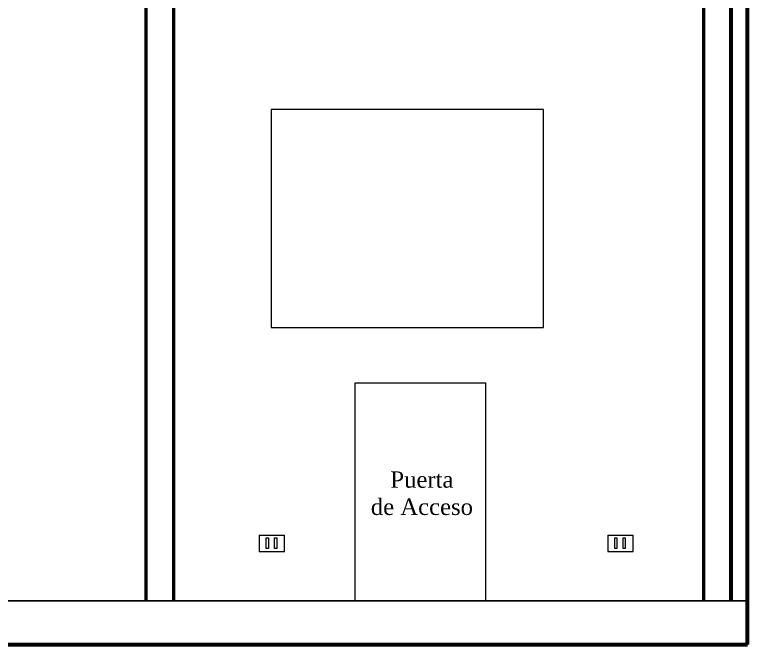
# Model space of a CAD drawing. Header units: metres. Extents: x 29 to 562, y -33 to 369.
# Drawn here: x 478.8 to 485.53, y 108.94 to 114.71 of the extents above; entities that cross this region are included whole.
import ezdxf

# ---------------------------------------------------------------- set-up
doc = ezdxf.new("R2010")
doc.units = ezdxf.units.M
doc.header["$LTSCALE"] = 2
for name, color, linetype, lineweight in [('A-DOOR', 251, 'Continuous', 18), ('A-GLAZ', 2, 'Continuous', 18), ('E-AIR', 160, 'Continuous', 5), ('S-COLS', 1, 'Continuous', 50), ('S-WALL', 7, 'Continuous', 60)]:
    doc.layers.add(name, color=color, linetype=linetype, lineweight=lineweight)
doc.layers.add('S-FNDN', color=7, linetype='Continuous')
doc.styles.get("Standard").update_dxf_attribs({"font": 'arial.ttf'})

msp = doc.modelspace()

# ---------------------------------------------------------------- linework, layer by layer
at = {"layer": 'A-DOOR'}
for p, q in [((481.9254, 109.336), (481.9254, 111.336)), ((481.9254, 111.336), (483.1254, 111.336)), ((483.1254, 109.336), (483.1254, 111.336)), ((483.1254, 109.336), (481.9254, 109.336))]:
    msp.add_line(p, q, dxfattribs=at)
at = {"layer": 'A-GLAZ'}
for p, q in [((483.6559, 113.8416), (481.1559, 113.8416)), ((481.1559, 113.8416), (481.1559, 111.8416)), ((483.6559, 111.8416), (483.6559, 113.8416)), ((481.1559, 111.8416), (483.6559, 111.8416))]:
    msp.add_line(p, q, dxfattribs=at)
at = {"layer": 'E-AIR'}
for p, q in [((481.0468, 109.9368), (481.2781, 109.9368)), ((481.0468, 109.9368), (481.0468, 109.7868)), ((481.2781, 109.7868), (481.2781, 109.9368)), ((484.2456, 109.9368), (484.4769, 109.9368)), ((484.2456, 109.9368), (484.2456, 109.7868)), ((484.4769, 109.7868), (484.4769, 109.9368)), ((481.0468, 109.7868), (481.2781, 109.7868)), ((484.2456, 109.7868), (484.4769, 109.7868))]:
    msp.add_line(p, q, dxfattribs=at)
for points in [[(481.11, 109.9137), (481.1299, 109.9137), (481.1299, 109.8137), (481.11, 109.8137)], [(481.1868, 109.9137), (481.2067, 109.9137), (481.2067, 109.8137), (481.1868, 109.8137)], [(484.3088, 109.9137), (484.3287, 109.9137), (484.3287, 109.8137), (484.3088, 109.8137)], [(484.3857, 109.9137), (484.4056, 109.9137), (484.4056, 109.8137), (484.3857, 109.8137)]]:
    msp.add_lwpolyline(points, close=True, dxfattribs=at)
at = {"layer": 'S-COLS'}
for p, q in [((480.0084, 109.336), (480.0084, 120.536)), ((480.2584, 120.536), (480.2584, 109.336)), ((485.1254, 109.336), (485.1254, 120.536)), ((485.3754, 120.536), (485.3754, 109.336))]:
    msp.add_line(p, q, dxfattribs=at)
at = {"layer": 'S-FNDN'}
msp.add_line((448.6754, 109.336), (485.5254, 109.336), dxfattribs=at)
at = {"layer": 'S-WALL'}
for p, q in [((485.3754, 120.936), (485.3754, 109.336)), ((485.5254, 108.936), (485.5254, 120.936)), ((448.5254, 108.936), (485.5254, 108.936))]:
    msp.add_line(p, q, dxfattribs=at)

# ---------------------------------------------------------------- texts
at = {"insert": (482.5391, 110.5227), "char_height": 0.15, "attachment_point": 2}
msp.add_mtext_dynamic_manual_height_columns('{\\fTimes New Roman|b0|i0|c0|p18;Puerta^Jde Acceso}', width=13.41015, gutter_width=12.5, heights=[0], dxfattribs=at)

doc.saveas('drawing.dxf')
